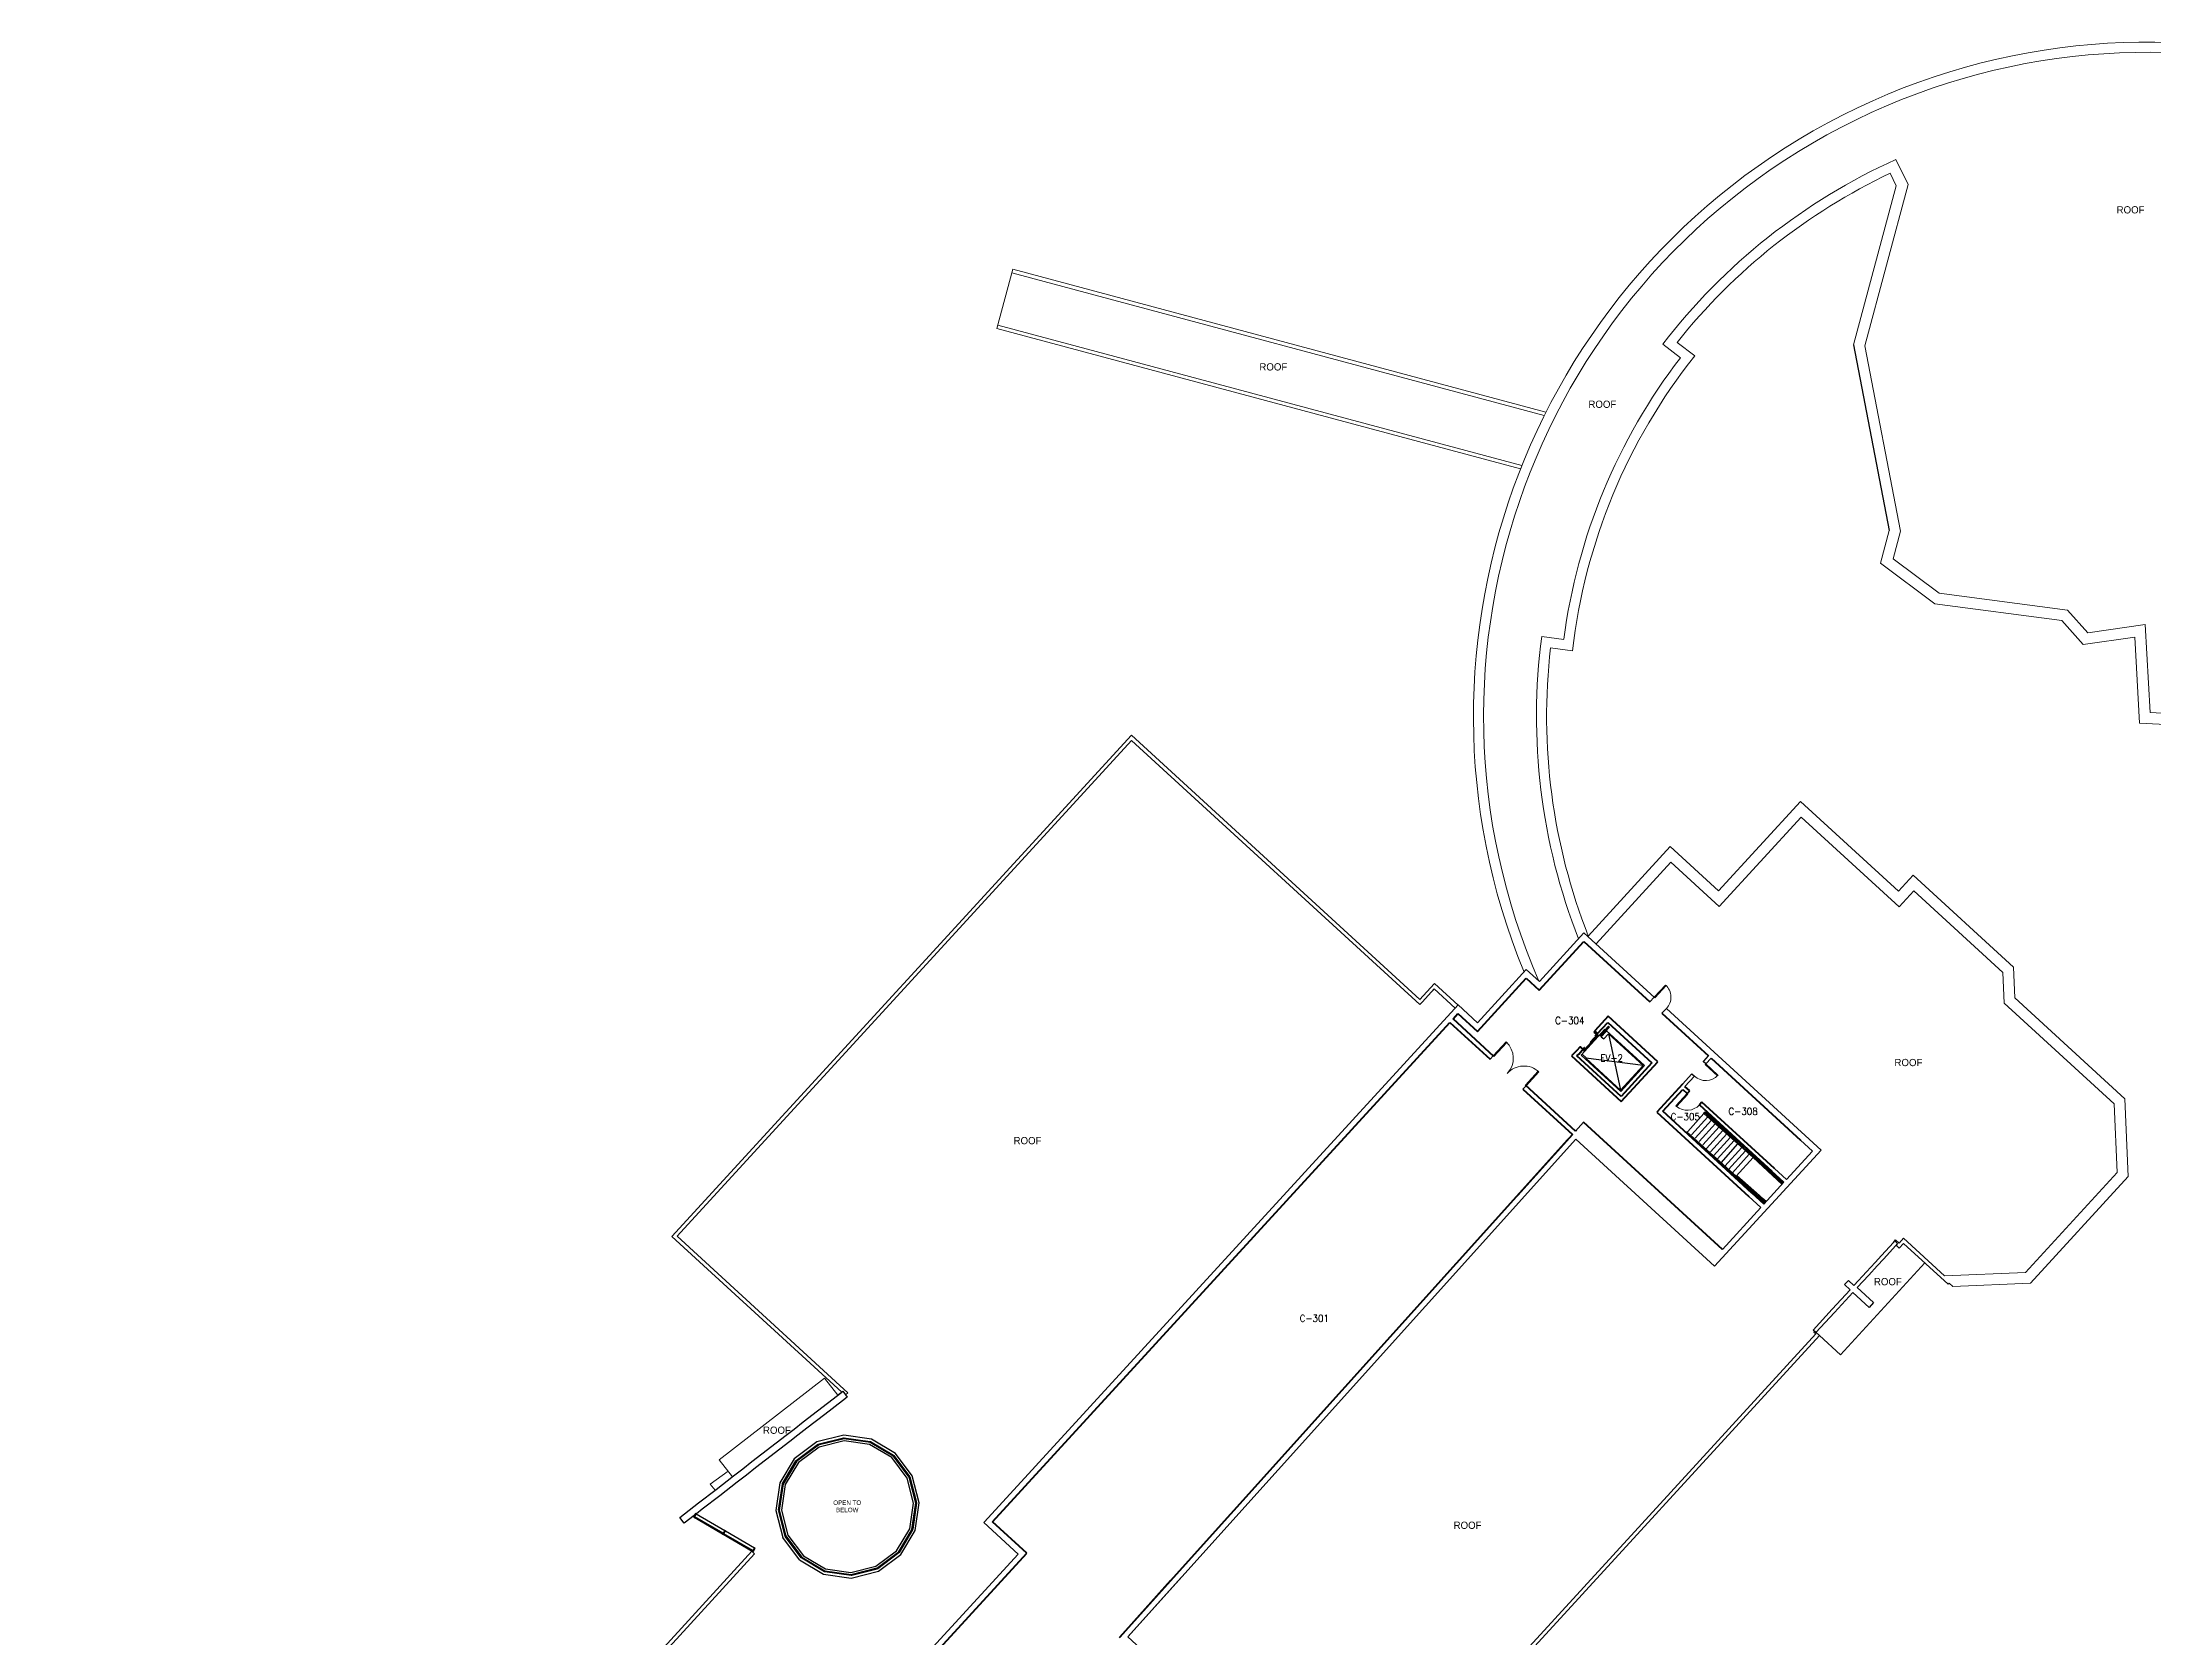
# Model space of a CAD drawing. Header units: inches. Extents: x -7608 to 7446, y -4099 to 4181.
# Drawn here: x -5772 to -1202, y 492 to 3947 of the extents above; entities that cross this region are included whole.
import ezdxf
from ezdxf.enums import TextEntityAlignment as Align

# ---------------------------------------------------------------- set-up
doc = ezdxf.new("R2010")
doc.units = ezdxf.units.IN
doc.header["$MEASUREMENT"] = 0
for name, color, linetype in [('A-DOOR', 5, 'Continuous'), ('A-FLOR-STRS', 4, 'Continuous'), ('A-GLAZ', 1, 'Continuous'), ('A-GLAZ-DETL', 5, 'Continuous'), ('A-ROOF', 5, 'Continuous'), ('A-TEXT', 3, 'Continuous'), ('A-WALL', 7, 'Continuous'), ('A-WALL-SILL', 3, 'Continuous'), ('SP-RMNO', 7, 'Continuous'), ('SP-ROOM', 7, 'Continuous')]:
    doc.layers.add(name, color=color, linetype=linetype)
doc.styles.add('RomanS', font='romans.shx')

# ---------------------------------------------------------------- blocks, each defined once
blk = doc.blocks.new('FMGRM1')
at = {"style": 'RomanS', "width": 0.9}
for tag, p in [('DATA1', (0, -0.284)), ('DATA2', (0, -0.443)), ('DATA3', (0, -0.602)), ('DATA4', (0, -0.762)), ('DATA5', (0, -0.921))]:
    blk.add_attdef(tag, text='', height=0.117, dxfattribs=at).set_placement(p, align=Align.CENTER)
at = {"layer": 'SP-RMNO', "style": 'RomanS', "width": 0.9}
blk.add_attdef('RMNUMB', text='', height=0.16, dxfattribs=at).set_placement((0, 0), align=Align.MIDDLE)

msp = doc.modelspace()

# ---------------------------------------------------------------- linework, layer by layer
at = {"layer": 'A-DOOR'}
for p, q in [((-2283, 1878.8), (-2258.7, 1905.4)), ((-2257.4, 1904.2), (-2281.7, 1877.6)), ((-2258.7, 1905.4), (-2257.4, 1904.2)), ((-2405.8, 1799), (-2421, 1782.5)), ((-2419.8, 1781.4), (-2404.6, 1797.9)), ((-2418.7, 1782), (-2405.8, 1796.1)), ((-2413, 1804.3), (-2413.8, 1803.4)), ((-2413.8, 1803.4), (-2408.7, 1798.8)), ((-2411.8, 1806.1), (-2412.6, 1805.2)), ((-2412.6, 1805.2), (-2407.2, 1800.3)), ((-2410.2, 1796.6), (-2411.6, 1795)), ((-2411.6, 1795), (-2410.5, 1794)), ((-2407.2, 1800.3), (-2410.4, 1796.8)), ((-2410.4, 1796.8), (-2409.1, 1795.6)), ((-2409.1, 1795.6), (-2405.1, 1800)), ((-2406.5, 1798.3), (-2406.6, 1798.4)), ((-2405.8, 1796.1), (-2406, 1796.3)), ((-2405.1, 1800), (-2405.9, 1800.7)), ((-2404.6, 1797.9), (-2405.8, 1799)), ((-2603.8, 1782.3), (-2631.5, 1752.1)), ((-2630.2, 1750.9), (-2602.5, 1781.2)), ((-2602.5, 1781.2), (-2603.8, 1782.3)), ((-2442.9, 1772.1), (-2443.7, 1771.3)), ((-2437.6, 1767.2), (-2442.9, 1772.1)), ((-2439, 1764.1), (-2438.2, 1763.4)), ((-2438.2, 1763.4), (-2434.3, 1767.7)), ((-2437.8, 1765.9), (-2437.1, 1765.2)), ((-2434.4, 1770.7), (-2437.6, 1767.2)), ((-2437.1, 1765.2), (-2433.1, 1769.5)), ((-2434.7, 1764.6), (-2436.1, 1763)), ((-2436.1, 1763), (-2434.9, 1761.9)), ((-2419, 1782.2), (-2434.9, 1764.8)), ((-2434.9, 1761.9), (-2418.9, 1779.3)), ((-2434.9, 1764.8), (-2433.7, 1763.7)), ((-2434.3, 1767.7), (-2434.5, 1768)), ((-2433.1, 1769.5), (-2434.4, 1770.7)), ((-2433.7, 1763.7), (-2417.7, 1781.1)), ((-2420.8, 1782.3), (-2422.2, 1780.7)), ((-2422.2, 1780.7), (-2421.2, 1779.8)), ((-2421, 1782.5), (-2419.8, 1781.4)), ((-2418.9, 1779.3), (-2419.2, 1779.5)), ((-2417.7, 1781.1), (-2419, 1782.2)), ((-2534.3, 1718.7), (-2562, 1688.4)), ((-2560.7, 1687.2), (-2533, 1717.5)), ((-2533, 1717.5), (-2534.3, 1718.7))]:
    msp.add_line(p, q, dxfattribs=at)
at = {"layer": 'A-DOOR', "extrusion": (0, 0, -1)}
for p, q in [((-2173, 1733.3), (-2171.8, 1734.6)), ((-2146.4, 1709), (-2173, 1733.3)), ((-2171.8, 1734.6), (-2145.2, 1710.2)), ((-2145.2, 1710.2), (-2146.4, 1709))]:
    msp.add_line(p, q, dxfattribs=at)
at = {"layer": 'A-DOOR', "lineweight": 20}
for p, q in [((-2212, 1670.4), (-2236.3, 1643.8)), ((-2210.5, 1669), (-2234.8, 1642.5)), ((-2212, 1670.4), (-2210.5, 1669)), ((-2236.3, 1643.8), (-2234.8, 1642.5))]:
    msp.add_line(p, q, dxfattribs=at)
for centre, radius, start, end in [((-2283, 1878.8), 36, 317.4909, 47.5), ((-2636.2, 1746.9), 48, 317.5042, 47.5), ((-2565.4, 1682.1), 48, 47.5, 138.7329)]:
    msp.add_arc(centre, radius, start, end, dxfattribs=at)
at = {"layer": 'A-DOOR', "lineweight": 20, "extrusion": (0, 0, -1)}
msp.add_arc((2171.8, 1734.6), 36, 222.5, 312.5, dxfattribs=at)
at = {"layer": 'A-DOOR', "lineweight": 9}
msp.add_arc((-2212, 1670.4), 36.1, 230.6698, 317.4909, dxfattribs=at)
at = {"layer": 'A-FLOR-STRS'}
for p, q in [((-2210.6, 1588.5), (-2175.5, 1627.6)), ((-2202.5, 1581.2), (-2167.3, 1620.2)), ((-2194.3, 1573.8), (-2159.1, 1612.9)), ((-2186.1, 1566.4), (-2150.9, 1605.5)), ((-2175.5, 1627.6), (-2174.1, 1629.1)), ((-2069.2, 1531.9), (-2175.5, 1627.6)), ((-2174.3, 1629.4), (-2172.9, 1630.9)), ((-2068, 1533.7), (-2174.3, 1629.4)), ((-2174, 1629.2), (-2174.1, 1629.1)), ((-2083.8, 1550.6), (-2172.9, 1630.9)), ((-2212.2, 1587.2), (-2212.9, 1586.5)), ((-2106.6, 1490.8), (-2212.9, 1586.5)), ((-2212.2, 1587.2), (-2210.9, 1588.7)), ((-2105.9, 1491.6), (-2212.2, 1587.2)), ((-2196.4, 1572.9), (-2196.4, 1573)), ((-2195.7, 1572.2), (-2195.6, 1572.3)), ((-2188.3, 1565.5), (-2188.2, 1565.6)), ((-2187.5, 1564.9), (-2187.5, 1565)), ((-2180.1, 1558.2), (-2180, 1558.3)), ((-2179.4, 1557.5), (-2179.3, 1557.6)), ((-2177.9, 1559.1), (-2142.8, 1598.2)), ((-2169.8, 1551.7), (-2134.6, 1590.8)), ((-2161.6, 1544.4), (-2126.4, 1583.4)), ((-2154.8, 1535.4), (-2118.2, 1576.1)), ((-2146.7, 1528.1), (-2110.1, 1568.7)), ((-2138.5, 1520.7), (-2101.9, 1561.4)), ((-2130.3, 1513.3), (-2093.7, 1554)), ((-2171.9, 1550.8), (-2171.8, 1550.9)), ((-2171.2, 1550.1), (-2171.1, 1550.2)), ((-2165.5, 1541), (-2107.8, 1489)), ((-2163.8, 1543.5), (-2163.7, 1543.5)), ((-2163, 1542.8), (-2162.9, 1542.9)), ((-2122.1, 1506), (-2085.5, 1546.6)), ((-2114, 1498.6), (-2077.4, 1539.3)), ((-2105.8, 1491.3), (-2069.2, 1531.9)), ((-2066.7, 1535.2), (-2083.8, 1550.6)), ((-2006.5, 1473.9), (-2069.2, 1531.9)), ((-2067.8, 1533.4), (-2005.1, 1475.4)), ((-2033, 1504), (-2066.7, 1535.2)), ((-2066, 1535.9), (-2066, 1535.9)), ((-2107.8, 1489), (-2044.3, 1432.7)), ((-2106.6, 1490.8), (-2057.4, 1447.2)), ((-2105.8, 1491.3), (-2042.2, 1434.9)), ((-2055.3, 1449.4), (-2104.6, 1493)), ((-2018, 1490.1), (-2033, 1504)), ((-2012.1, 1484.7), (-2018, 1490.1)), ((-2003.7, 1477), (-2012.1, 1484.7)), ((-2057.4, 1447.2), (-2051.4, 1441.9)), ((-2049.3, 1444.1), (-2055.3, 1449.4)), ((-2051.4, 1441.9), (-2042.8, 1434.3)), ((-2040.8, 1436.5), (-2049.3, 1444.1))]:
    msp.add_line(p, q, dxfattribs=at)
at = {"layer": 'A-GLAZ'}
for p, q in [((-4093.3, 910.1), (-4038, 924.2)), ((-4037.1, 924.4), (-3980.7, 916.2)), ((-3979.8, 916.1), (-3930.8, 886.9)), ((-4169.3, 825.7), (-4140.1, 874.7)), ((-4139.7, 875.5), (-4094, 909.6)), ((-3930, 886.5), (-3895.8, 840.8)), ((-4177.6, 768.3), (-4169.4, 824.8)), ((-3895.3, 840), (-3881.3, 784.8)), ((-3881, 783.9), (-3889.2, 727.4)), ((-4298.7, 718.5), (-4360.2, 754.4)), ((-4163.4, 712.2), (-4177.4, 767.5)), ((-4234.3, 680.8), (-4297, 717.5)), ((-4128.7, 665.8), (-4162.8, 711.5)), ((-3889.4, 726.5), (-3918.5, 677.5)), ((-4078.9, 636.1), (-4127.9, 665.3)), ((-3965.4, 642.1), (-4020.7, 628)), ((-3919, 676.8), (-3964.7, 642.6)), ((-4021.6, 627.8), (-4078, 636))]:
    msp.add_line(p, q, dxfattribs=at)
at = {"layer": 'A-GLAZ', "lineweight": 13}
for p, q in [((-4036.9, 924.2), (-4093.3, 909.9)), ((-3979.7, 915.8), (-4037.2, 924.2)), ((-3930, 886.2), (-3980, 915.9)), ((-4139.4, 875.4), (-4169.1, 825.5)), ((-4093, 910), (-4139.6, 875.2)), ((-3895.5, 839.8), (-3930.2, 886.4)), ((-4169, 825.7), (-4177.4, 768.2)), ((-3881.3, 783.7), (-3895.6, 840.1)), ((-3889.6, 726.5), (-3881.3, 784)), ((-4177.4, 768.5), (-4163.1, 712.1)), ((-4163.2, 712.4), (-4128.4, 665.8)), ((-3919.3, 676.8), (-3889.5, 726.8)), ((-4128.7, 666), (-4078.7, 636.3)), ((-4021.7, 628), (-3965.4, 642.4)), ((-3965.6, 642.2), (-3919.1, 677)), ((-4079, 636.4), (-4021.4, 628.1))]:
    msp.add_line(p, q, dxfattribs=at)
at = {"layer": 'A-GLAZ-DETL', "lineweight": 20}
for p, q in [((-4037.3, 925.4), (-4038.2, 925.1)), ((-4038.2, 925.1), (-4038, 924.2)), ((-4038, 924.2), (-4037, 924.4)), ((-4037, 924.4), (-4037.3, 925.4)), ((-3980.5, 917.2), (-3980.7, 916.2)), ((-3980.7, 916.2), (-3979.7, 916.1)), ((-3979.5, 917.1), (-3980.5, 917.2)), ((-3979.7, 916.1), (-3979.5, 917.1)), ((-4140.5, 876.1), (-4141, 875.2)), ((-4141, 875.2), (-4140.1, 874.7)), ((-4139.6, 875.6), (-4140.5, 876.1)), ((-4140.1, 874.7), (-4139.6, 875.6)), ((-4093.8, 911), (-4094.6, 910.4)), ((-4094.6, 910.4), (-4094, 909.6)), ((-4094, 909.6), (-4093.2, 910.2)), ((-4093.2, 910.2), (-4093.8, 911)), ((-3930.2, 887.8), (-3930.8, 886.9)), ((-3930.8, 886.9), (-3929.9, 886.4)), ((-3929.4, 887.3), (-3930.2, 887.8)), ((-3929.9, 886.4), (-3929.4, 887.3)), ((-4170.3, 825.9), (-4170.4, 824.9)), ((-4170.4, 824.9), (-4169.4, 824.8)), ((-4169.3, 825.8), (-4170.3, 825.9)), ((-4169.4, 824.8), (-4169.3, 825.8)), ((-3895, 841.4), (-3895.8, 840.8)), ((-3895.8, 840.8), (-3895.3, 840)), ((-3895.3, 840), (-3894.5, 840.6)), ((-3894.5, 840.6), (-3895, 841.4)), ((-3880.3, 785), (-3881.3, 784.8)), ((-3881.3, 784.8), (-3881, 783.8)), ((-3881, 783.8), (-3880.1, 784)), ((-3880.1, 784), (-3880.3, 785)), ((-4177.6, 768.4), (-4178.6, 768.2)), ((-4178.6, 768.2), (-4178.4, 767.2)), ((-4178.4, 767.2), (-4177.4, 767.5)), ((-4177.4, 767.5), (-4177.6, 768.4)), ((-4163.4, 712.3), (-4164.2, 711.7)), ((-4164.2, 711.7), (-4163.6, 710.9)), ((-4163.6, 710.9), (-4162.8, 711.5)), ((-4162.8, 711.5), (-4163.4, 712.3)), ((-3889.2, 727.4), (-3889.4, 726.4)), ((-3889.4, 726.4), (-3888.4, 726.3)), ((-3888.2, 727.3), (-3889.2, 727.4)), ((-3888.4, 726.3), (-3888.2, 727.3)), ((-4128.8, 665.8), (-4129.3, 665)), ((-4129.3, 665), (-4128.4, 664.4)), ((-4127.9, 665.3), (-4128.8, 665.8)), ((-4128.4, 664.4), (-4127.9, 665.3)), ((-3964.7, 642.6), (-3965.5, 642)), ((-3965.5, 642), (-3964.9, 641.2)), ((-3964.9, 641.2), (-3964.1, 641.8)), ((-3964.1, 641.8), (-3964.7, 642.6)), ((-3918.5, 677.5), (-3919, 676.7)), ((-3919, 676.7), (-3918.2, 676.2)), ((-3917.7, 677), (-3918.5, 677.5)), ((-3918.2, 676.2), (-3917.7, 677)), ((-4079, 636.2), (-4079.1, 635.2)), ((-4079.1, 635.2), (-4078.2, 635)), ((-4078, 636), (-4079, 636.2)), ((-4078.2, 635), (-4078, 636)), ((-4020.7, 628), (-4021.7, 627.8)), ((-4021.7, 627.8), (-4021.4, 626.8)), ((-4021.4, 626.8), (-4020.4, 627.1)), ((-4020.4, 627.1), (-4020.7, 628))]:
    msp.add_line(p, q, dxfattribs=at)
at = {"layer": 'A-GLAZ-DETL', "lineweight": 13}
for p, q in [((-4037.2, 924.2), (-4037.4, 923.2)), ((-4036.7, 923.2), (-4036.9, 924.2)), ((-3980, 915.9), (-3980.5, 915.1)), ((-3979.8, 914.8), (-3979.7, 915.8)), ((-4139.6, 875.2), (-4139, 874.4)), ((-4138.6, 874.9), (-4139.4, 875.4)), ((-4093.3, 909.9), (-4093.1, 908.9)), ((-4092.4, 909.2), (-4093, 910)), ((-3930.2, 886.4), (-3931, 885.8)), ((-3930.5, 885.3), (-3930, 886.2)), ((-4169.1, 825.5), (-4168.3, 825)), ((-4168.1, 825.6), (-4169, 825.7)), ((-3895.6, 840.1), (-3896.5, 839.8)), ((-3896.3, 839.2), (-3895.5, 839.8)), ((-3881.3, 784), (-3882.3, 784.2)), ((-3882.2, 783.5), (-3881.3, 783.7)), ((-4176.4, 768.7), (-4177.4, 768.5)), ((-4177.4, 768.2), (-4176.4, 768.1)), ((-4162.4, 713), (-4163.2, 712.4)), ((-4163.1, 712.1), (-4162.1, 712.4)), ((-3890.6, 726.6), (-3889.6, 726.5)), ((-3889.5, 726.8), (-3890.4, 727.3)), ((-4128.1, 666.9), (-4128.7, 666)), ((-4128.4, 665.8), (-4127.6, 666.4)), ((-3966.2, 643), (-3965.6, 642.2)), ((-3965.4, 642.4), (-3965.6, 643.3)), ((-3920.1, 677.3), (-3919.3, 676.8)), ((-3919.1, 677), (-3919.7, 677.8)), ((-4078.8, 637.4), (-4079, 636.4)), ((-4078.7, 636.3), (-4078.2, 637.2)), ((-4022, 629), (-4021.7, 628)), ((-4021.4, 628.1), (-4021.3, 629))]:
    msp.add_line(p, q, dxfattribs=at)
at = {"layer": 'A-GLAZ-DETL'}
for p, q in [((-4037.1, 924.9), (-4037.1, 925.4)), ((-3979.6, 916.6), (-3979.3, 917)), ((-4140.1, 875.8), (-4140.4, 876.2)), ((-4093.5, 910.6), (-4093.6, 911.1)), ((-3929.6, 886.8), (-3929.2, 887.1)), ((-4169.8, 825.8), (-4170.2, 826.1)), ((-3894.9, 840.3), (-3894.4, 840.4)), ((-3880.5, 783.9), (-3880, 783.8)), ((-4360.3, 758.3), (-4363, 753.6)), ((-4363, 753.6), (-4361.3, 752.6)), ((-4358.4, 761.5), (-4361.9, 755.5)), ((-4361.3, 752.6), (-4360.2, 754.4)), ((-4361.3, 752.6), (-4360.2, 754.4)), ((-4360.2, 754.4), (-4356.7, 760.5)), ((-4360.2, 754.4), (-4356.7, 760.5)), ((-4356.7, 760.5), (-4358.4, 761.5)), ((-4178.1, 768.3), (-4178.6, 768.4)), ((-4298.7, 718.5), (-4299.8, 716.7)), ((-4295.2, 724.5), (-4298.7, 718.5)), ((-4298.1, 715.7), (-4297, 717.5)), ((-4297, 717.5), (-4293.5, 723.5)), ((-4230.8, 686.9), (-4234.3, 680.8)), ((-4163.8, 712), (-4164.3, 711.8)), ((-3888.9, 726.4), (-3888.5, 726.1)), ((-4234.3, 680.8), (-4235.4, 679)), ((-4129, 665.4), (-4129.4, 665.1)), ((-3965.2, 641.6), (-3965.1, 641.1)), ((-3918.6, 676.4), (-3918.3, 676)), ((-4079.1, 635.7), (-4079.3, 635.2)), ((-4021.5, 627.3), (-4021.6, 626.8))]:
    msp.add_line(p, q, dxfattribs=at)
at = {"layer": 'A-GLAZ-DETL', "extrusion": (0, 0, -1)}
for p, q in [((-4298.7, 718.5), (-4299.8, 716.7)), ((-4299.8, 716.7), (-4298.1, 715.7)), ((-4295.2, 724.5), (-4298.7, 718.5)), ((-4298.1, 715.7), (-4297, 717.5)), ((-4297, 717.5), (-4293.5, 723.5)), ((-4293.5, 723.5), (-4295.2, 724.5)), ((-4230.8, 686.9), (-4234.3, 680.8)), ((-4232.6, 679.8), (-4229.1, 685.9)), ((-4229.1, 685.9), (-4230.8, 686.9)), ((-4235.5, 679.1), (-4233.7, 678)), ((-4234.3, 680.8), (-4235.4, 679)), ((-4233.7, 678), (-4232.6, 679.8))]:
    msp.add_line(p, q, dxfattribs=at)
at = {"layer": 'A-ROOF', "lineweight": 20}
for p, q in [((-1759.4, 3635.9), (-1772.2, 3662.9)), ((-1733.9, 3638.3), (-1759.9, 3692.8)), ((-1851.7, 3291.4), (-1759.4, 3635.9)), ((-1827.3, 3289.5), (-1733.9, 3638.3)), ((-3706.3, 3326.5), (-3671.9, 3455)), ((-2521.1, 3138.3), (-3674, 3447.3)), ((-3671.9, 3455), (-2517.5, 3145.6)), ((-2572.6, 3022.7), (-3706.3, 3326.5)), ((-2569.6, 3030.2), (-3704.3, 3334.2)), ((-2226.6, 3263.3), (-2264.8, 3292.6)), ((-2195.6, 3267.3), (-2233.8, 3296.6)), ((-1750.2, 2888.2), (-1827.3, 3289.5)), ((-1793.7, 2818.7), (-1774.8, 2889.1)), ((-1774.8, 2889.1), (-1775, 2890)), ((-1766.3, 2828.2), (-1750.2, 2888.2)), ((-1675.9, 2730.6), (-1793.7, 2818.7)), ((-1666.5, 2753.6), (-1766.3, 2828.2)), ((-1388.8, 2717.3), (-1666.5, 2753.6)), ((-1400.8, 2694.7), (-1675.9, 2730.6)), ((-1345, 2668), (-1388.8, 2717.3)), ((-2479.1, 2653.8), (-2526.8, 2660.1)), ((-1354.4, 2642.4), (-1400.8, 2694.7)), ((-1243.2, 2658.3), (-1354.4, 2642.4)), ((-1220.7, 2685.8), (-1345, 2668)), ((-1232.7, 2472.6), (-1243.2, 2658.3)), ((-1209.9, 2495.3), (-1220.7, 2685.8)), ((-2460, 2629.1), (-2507.7, 2635.4)), ((-1035, 2461.5), (-1232.7, 2472.6)), ((-1040, 2485.8), (-1209.9, 2495.3)), ((-4409.5, 1361), (-3415, 2446.3)), ((-3414.6, 2435), (-4398.2, 1361.5)), ((-3415, 2446.3), (-2790.8, 1874.3)), ((-2790.3, 1863), (-3414.6, 2435)), ((-1966.5, 2302.7), (-2143.8, 2109.2)), ((-1754.4, 2108.3), (-1966.5, 2302.7)), ((-1965, 2268.8), (-2142.3, 2075.3)), ((-1752.9, 2074.4), (-1965, 2268.8)), ((-2248.5, 2205.1), (-2425.9, 2011.5)), ((-2143.8, 2109.2), (-2248.5, 2205.1)), ((-2247, 2171.2), (-2409.1, 1994.4)), ((-2142.3, 2075.3), (-2247, 2171.2)), ((-1722.6, 2143), (-1754.4, 2108.3)), ((-1721.1, 2109.1), (-1752.9, 2074.4)), ((-1505.3, 1943.8), (-1722.6, 2143)), ((-1528.8, 1932.8), (-1721.1, 2109.1)), ((-1525.9, 1866.4), (-1528.8, 1932.8)), ((-1502.4, 1877.4), (-1505.3, 1943.8)), ((-2759.7, 1908.2), (-2790.8, 1874.3)), ((-2784.9, 1868.9), (-2759.2, 1896.9)), ((-2759.2, 1896.9), (-2762.6, 1893.2)), ((-2762.4, 1905.3), (-2759.1, 1908.9)), ((-2759.2, 1896.9), (-2714, 1855.5)), ((-2714, 1855.5), (-2759.2, 1896.9)), ((-2759.1, 1908.9), (-2707.9, 1862)), ((-1264.3, 1659.3), (-1502.4, 1877.4)), ((-2784.9, 1868.9), (-2790.3, 1863)), ((-1287.9, 1648.3), (-1525.9, 1866.4)), ((-1281.4, 1499.6), (-1287.9, 1648.3)), ((-1257, 1490.7), (-1264.3, 1659.3)), ((-1479.5, 1283.3), (-1281.4, 1499.6)), ((-1468.5, 1259.8), (-1257, 1490.7)), ((-4041.9, 1024.2), (-4409.5, 1361)), ((-4398.2, 1361.5), (-4028.5, 1022.7)), ((-1760.7, 1353.5), (-1753.3, 1346.8)), ((-1759.8, 1341.9), (-1752.8, 1335.5)), ((-1743.9, 1357), (-1753.3, 1346.8)), ((-1752.8, 1335.5), (-1743.4, 1345.7)), ((-1655.1, 1275.6), (-1743.9, 1357)), ((-1743.4, 1345.7), (-1647.1, 1257.5)), ((-1655.1, 1275.6), (-1479.5, 1283.3)), ((-1647.1, 1257.5), (-1645.1, 1259.7)), ((-1645.1, 1259.7), (-1637.2, 1252.4)), ((-1637.2, 1252.4), (-1468.5, 1259.8)), ((-1933.7, 1149.9), (-2953.1, 37.4)), ((-1925.8, 1146.7), (-2952.7, 26.1)), ((-1932.8, 1153.2), (-1925.8, 1146.7)), ((-4306.9, 877.8), (-4079.2, 1054.3)), ((-4079.2, 1054.3), (-4050.7, 1017.4)), ((-4028.5, 1022.7), (-4034.1, 1018.4)), ((-4278.3, 841), (-4306.9, 877.8)), ((-4236.4, 679.6), (-5772.5, -996.7)), ((-5766.6, -1002.2), (-4230.5, 674.2)), ((-4230.5, 674.2), (-4236.4, 679.6))]:
    msp.add_line(p, q, dxfattribs=at)
at = {"layer": 'A-ROOF'}
for p, q in [((-1851.7, 3291.4), (-1774.9, 2889.6)), ((-1762.4, 1351.4), (-1760.7, 1353.5)), ((-1937.4, 1153.3), (-1935.7, 1155.3))]:
    msp.add_line(p, q, dxfattribs=at)
at = {"layer": 'A-ROOF', "lineweight": 13}
for p, q in [((-2788.6, 1872.2), (-2788.7, 1872.2)), ((-1880, 1104.8), (-1697.7, 1303.8)), ((-1937.4, 1153.3), (-1933.7, 1149.9)), ((-1925.8, 1146.7), (-1880, 1104.8)), ((-4326.4, 824.7), (-4287.7, 853.1)), ((-4316.2, 811.6), (-4326.4, 824.7))]:
    msp.add_line(p, q, dxfattribs=at)
at = {"layer": 'A-ROOF', "lineweight": 20}
for centre, radius, start, end in [((-1215.3, 2487.6), 1459, 28.6654, 202.3184), ((-1215.3, 2487.6), 1437, 28.5342, 203.5317), ((-1215.5, 2487.5), 1322.6, 114.3066, 142.5), ((-1215.5, 2487.5), 1300.6, 115.3435, 141.5308), ((-1215.5, 2487.5), 1274.5, 142.5, 172.5), ((-1215.5, 2487.5), 1252.5, 141.4936, 173.5064), ((-1215.5, 2487.5), 1322.6, 172.5, 201.3722), ((-1215.5, 2487.5), 1300.6, 173.4692, 201.4657), ((-1215.5, 2487.5), 1300.6, 201.5912, 201.595)]:
    msp.add_arc(centre, radius, start, end, dxfattribs=at)
at = {"layer": 'A-WALL'}
for p, q in [((-2531.9, 1913), (-2435.3, 2018.4)), ((-2435.3, 2018.4), (-2281.7, 1877.6)), ((-2665.4, 1823.8), (-2560.1, 1938.8)), ((-2560.1, 1938.8), (-2531.9, 1913)), ((-2283, 1878.8), (-2293, 1868.8)), ((-3732.8, 743), (-2707.5, 1862.4)), ((-2707.5, 1862.4), (-2665.4, 1823.8)), ((-2256.5, 1854.5), (-2266.5, 1844.5)), ((-2256.5, 1854.5), (-1922, 1547.9)), ((-2441.3, 1753.4), (-2390, 1809.5)), ((-2387.6, 1804.6), (-2397.8, 1793.6)), ((-2397.8, 1793.6), (-2392.6, 1788.8)), ((-2392.6, 1788.8), (-2382.5, 1799.9)), ((-2390, 1809.5), (-2389.2, 1808.8)), ((-2388.5, 1808.1), (-2387.8, 1807.4)), ((-2388.4, 1805.3), (-2387.6, 1804.6)), ((-2387, 1806.8), (-2304.5, 1731.1)), ((-2382.5, 1799.9), (-2355.9, 1677.9)), ((-2382.5, 1799.9), (-2307.3, 1731)), ((-2638.4, 1744.6), (-2631.5, 1752.1)), ((-2355.8, 1675.1), (-2441.3, 1753.4)), ((-2430.4, 1747.5), (-2439.3, 1755.6)), ((-2431.1, 1746.8), (-2430.4, 1747.5)), ((-2355.9, 1677.9), (-2431.1, 1746.8)), ((-2307.3, 1731), (-2431.1, 1746.8)), ((-2307.3, 1731), (-2355.9, 1677.9)), ((-2304.5, 1731.1), (-2355.8, 1675.1)), ((-2567.6, 1679.8), (-2560.7, 1687.2)), ((-2453.7, 1589.2), (-2436.3, 1608.5)), ((-2452.7, 1571.8), (-3422.8, 494.4)), ((-2452.7, 1571.8), (-2576.4, 1434.5)), ((-2152.4, 1296.5), (-2452.7, 1571.8)), ((-1940.6, 1545.8), (-1966.3, 1569.4)), ((-1922, 1547.9), (-2152.4, 1296.5)), ((-1997, 1484.2), (-1940.6, 1545.8)), ((-2045.7, 1431.2), (-2002.4, 1478.3)), ((-2002.4, 1478.3), (-2028.4, 1502.1)), ((-2023, 1508), (-1997, 1484.2)), ((-2135.7, 1333), (-2052.5, 1423.7)), ((-2052.5, 1423.7), (-2078.2, 1447.3)), ((-2071.6, 1455), (-2045.7, 1431.2)), ((-1791.2, 1320.1), (-1765.5, 1348.1)), ((-1760.8, 1340.9), (-1786.4, 1312.9)), ((-1765.5, 1348.1), (-1762.4, 1351.4)), ((-1762.4, 1351.4), (-1756.3, 1345.8)), ((-1756.3, 1345.8), (-1760.8, 1340.9)), ((-1850.3, 1255.6), (-1823.6, 1284.7)), ((-1823.6, 1284.7), (-1805, 1305)), ((-1800.3, 1297.8), (-1818.9, 1277.5)), ((-1805, 1305), (-1791.2, 1320.1)), ((-1786.4, 1312.9), (-1800.3, 1297.8)), ((-1897.9, 1203.6), (-1859.2, 1245.8)), ((-1853.3, 1239.9), (-1893.2, 1196.4)), ((-1853.3, 1239.9), (-1817.9, 1207.4)), ((-1851.1, 1254.7), (-1850.3, 1255.6)), ((-1818.9, 1277.5), (-1843.8, 1250.3)), ((-1843.8, 1250.3), (-1808.4, 1217.8)), ((-1939.2, 1158.5), (-1897.9, 1203.6)), ((-1893.2, 1196.4), (-1933.1, 1152.9)), ((-1808.4, 1217.8), (-1817.9, 1207.4)), ((-1933.1, 1152.9), (-1939.2, 1158.5)), ((-1925.3, 1173.7), (-1925.3, 1173.7)), ((-4125.6, 959.4), (-4041.9, 1024.2)), ((-4048.6, 1019), (-4039.8, 1025.8)), ((-4030.2, 1013.4), (-4040.6, 1005.4)), ((-4039.8, 1025.8), (-4030.2, 1013.4)), ((-4078.6, 975.9), (-4117.6, 945.7)), ((-4040.6, 1005.4), (-4078.6, 975.9)), ((-4236.3, 873.5), (-4162.4, 930.8)), ((-4154.4, 917.1), (-4228.3, 859.8)), ((-4162.4, 930.8), (-4145.1, 944.2)), ((-4137.1, 930.6), (-4154.4, 917.1)), ((-4145.1, 944.2), (-4125.6, 959.4)), ((-4096.1, 916.1), (-4144.6, 879.9)), ((-4117.6, 945.7), (-4137.1, 930.6)), ((-4037.5, 931), (-4096.1, 916.1)), ((-4036.8, 918.8), (-4090.8, 905.1)), ((-3977.6, 922.3), (-4037.5, 931)), ((-3981.6, 910.8), (-4036.8, 918.8)), ((-3925.5, 891.4), (-3977.6, 922.3)), ((-4256.1, 858.2), (-4236.3, 873.5)), ((-4144.6, 879.9), (-4175.6, 827.9)), ((-4135.5, 871.7), (-4164, 823.8)), ((-4090.8, 905.1), (-4135.5, 871.7)), ((-3933.7, 882.3), (-3981.6, 910.8)), ((-3900.4, 837.6), (-3933.7, 882.3)), ((-3889.3, 842.9), (-3925.5, 891.4)), ((-4313.8, 813.4), (-4276.3, 842.5)), ((-4268.2, 828.9), (-4305.8, 799.8)), ((-4276.3, 842.5), (-4256.1, 858.2)), ((-4248.1, 844.5), (-4268.2, 828.9)), ((-4228.3, 859.8), (-4248.1, 844.5)), ((-4175.6, 827.9), (-4184.2, 768)), ((-4164, 823.8), (-4172, 768.6)), ((-3886.6, 783.6), (-3900.4, 837.6)), ((-3874.4, 784.2), (-3889.3, 842.9)), ((-4392.3, 752.6), (-4351.7, 784)), ((-4351.7, 784), (-4313.8, 813.4)), ((-4305.8, 799.8), (-4343.7, 770.4)), ((-3894.6, 728.4), (-3886.6, 783.6)), ((-3883.1, 724.3), (-3874.4, 784.2)), ((-4382.7, 740.2), (-4392.3, 752.6)), ((-4361, 757), (-4382.7, 740.2)), ((-4343.7, 770.4), (-4356.6, 760.4)), ((-4184.2, 768), (-4169.3, 709.3)), ((-4172, 768.6), (-4158.3, 714.6)), ((-3734.2, 741.5), (-3732.8, 743.1)), ((-3659.9, 673.3), (-3734.2, 741.5)), ((-4133.1, 660.8), (-4169.3, 709.3)), ((-4158.3, 714.6), (-4124.9, 669.9)), ((-3923.2, 680.5), (-3894.6, 728.4)), ((-3914.1, 672.3), (-3883.1, 724.3)), ((-4133.1, 660.8), (-4081.1, 629.9)), ((-4124.9, 669.9), (-4077, 641.4)), ((-4077, 641.4), (-4021.9, 633.4)), ((-4021.9, 633.4), (-3967.8, 647.1)), ((-3967.8, 647.1), (-3923.2, 680.5)), ((-3962.6, 636.1), (-3914.1, 672.3)), ((-3892.2, 419.8), (-3659.9, 673.3)), ((-4081.1, 629.9), (-4021.2, 621.2)), ((-4021.2, 621.2), (-3962.6, 636.1)), ((-3307.3, 622.7), (-3422.8, 494.4)), ((-3422.8, 494.4), (-3140, 235.1))]:
    msp.add_line(p, q, dxfattribs=at)
at = {"layer": 'A-WALL', "lineweight": 50}
for p, q in [((-2532.3, 1894.2), (-2435.7, 1999.7)), ((-2435.7, 1999.7), (-2293, 1868.8)), ((-2665.9, 1805.1), (-2560.5, 1920.1)), ((-2560.5, 1920.1), (-2532.3, 1894.2)), ((-2718.7, 1831.9), (-2708, 1843.7)), ((-2630.2, 1750.9), (-2718.7, 1831.9)), ((-2708, 1843.7), (-2665.9, 1805.1)), ((-2382.9, 1837.7), (-2411.8, 1806.1)), ((-2275.4, 1739.3), (-2382.9, 1837.7)), ((-2266.5, 1844.5), (-2165.6, 1752.1)), ((-3715.6, 743.5), (-2725.5, 1824.5)), ((-2725.5, 1824.5), (-2638.4, 1744.6)), ((-2412.4, 1805), (-2413, 1804.3)), ((-2413, 1804.3), (-2407.9, 1799.6)), ((-2411.8, 1806.1), (-2405.9, 1800.7)), ((-2405.7, 1800.5), (-2383.5, 1824.6)), ((-2383.5, 1824.6), (-2288.2, 1737.2)), ((-2451.3, 1763), (-2462.4, 1751.9)), ((-2462.4, 1751.9), (-2354.5, 1653)), ((-2443.7, 1771.3), (-2451.3, 1763)), ((-2450.5, 1751.9), (-2446.7, 1755.7)), ((-2355, 1664.3), (-2450.5, 1751.9)), ((-2446.7, 1755.7), (-2439, 1764.1)), ((-2437.8, 1765.9), (-2443.7, 1771.3)), ((-2439, 1764.1), (-2439.3, 1764.3)), ((-2288.2, 1737.2), (-2355, 1664.3)), ((-2354.5, 1653), (-2275.4, 1739.3)), ((-2160.3, 1747.2), (-1966.3, 1569.4)), ((-2567.6, 1679.8), (-2460.4, 1581.6)), ((-2453.7, 1589.2), (-2562, 1688.4)), ((-2222, 1690.5), (-2277.5, 1629.9)), ((-2264.8, 1632), (-2221.5, 1679.2)), ((-2221.5, 1679.2), (-2212, 1670.4)), ((-2206.5, 1676.3), (-2216.7, 1685.6)), ((-2212, 1670.4), (-2206.5, 1676.3)), ((-2180, 1652), (-2185.4, 1646.1)), ((-2185.4, 1646.1), (-2028.4, 1502.1)), ((-2023, 1508), (-2180, 1652)), ((-2135.7, 1333), (-2436.3, 1608.5)), ((-2276.1, 1631.4), (-2277.5, 1629.9)), ((-2277.5, 1629.9), (-2078.2, 1447.3)), ((-2071.6, 1455), (-2264.8, 1632)), ((-2471, 1569.9), (-3441.4, 492.2)), ((-2460.4, 1581.6), (-2579.2, 1449.7)), ((-2452.3, 1590.6), (-2453.7, 1589.2)), ((-3641.6, 675.6), (-3715.6, 743.5)), ((-3892.6, 401), (-3641.3, 675.4)), ((-3641.3, 675.4), (-3641.6, 675.6)), ((-3330, 615.9), (-3440, 493.8)), ((-3439.9, 493.8), (-3441.3, 492.3))]:
    msp.add_line(p, q, dxfattribs=at)
at = {"layer": 'A-WALL', "lineweight": 30}
for p, q in [((-2177.1, 1739.5), (-2175.8, 1740.9)), ((-2171.8, 1734.6), (-2177.1, 1739.5)), ((-2175.8, 1740.9), (-2165.6, 1752.1)), ((-2160.3, 1747.2), (-2171.8, 1734.6)), ((-2222, 1690.5), (-2201.5, 1712.9)), ((-2196.1, 1708), (-2216.7, 1685.6)), ((-2201.5, 1712.9), (-2196.1, 1708))]:
    msp.add_line(p, q, dxfattribs=at)
at = {"layer": 'A-WALL', "lineweight": 20}
for p, q in [((-1871.1, 1256.7), (-1863, 1265.6)), ((-1871.1, 1256.7), (-1859.2, 1245.8)), ((-1859.2, 1245.8), (-1871.1, 1256.7)), ((-1851.1, 1254.7), (-1863, 1265.6)), ((-1863, 1265.6), (-1857.7, 1260.7))]:
    msp.add_line(p, q, dxfattribs=at)
at = {"layer": 'A-WALL', "flags": 128}
for points in [[(-2400, 1795.6), (-2400.7, 1796.3), (-2382.5, 1816.2), (-2381.7, 1815.5)], [(-2398.5, 1794.2), (-2399.2, 1794.9), (-2381, 1814.8), (-2380.3, 1814.1)]]:
    msp.add_lwpolyline(points, close=True, dxfattribs=at)
at = {"layer": 'A-WALL-SILL'}
for p, q in [((-4093.6, 911.1), (-4038.2, 925.1)), ((-4037.1, 925.4), (-3980.5, 917.2)), ((-3979.3, 917), (-3930.2, 887.8)), ((-4170.2, 826.1), (-4141, 875.2)), ((-4140.4, 876.2), (-4094.6, 910.4)), ((-3929.2, 887.1), (-3895, 841.4)), ((-4178.6, 768.4), (-4170.4, 824.9)), ((-3894.4, 840.4), (-3880.3, 785)), ((-3880, 783.8), (-3888.2, 727.3)), ((-4299.9, 716.7), (-4361.4, 752.7)), ((-4356.7, 760.5), (-4295.2, 724.5)), ((-4164.3, 711.8), (-4178.4, 767.2)), ((-4235.5, 679.1), (-4298.2, 715.7)), ((-4293.5, 723.5), (-4230.8, 686.9)), ((-4129.4, 665.1), (-4163.6, 710.9)), ((-3888.5, 726.1), (-3917.7, 677)), ((-4079.3, 635.2), (-4128.4, 664.4)), ((-3965.1, 641.1), (-4020.4, 627.1)), ((-3918.3, 676), (-3964.1, 641.8)), ((-4021.6, 626.8), (-4078.2, 635))]:
    msp.add_line(p, q, dxfattribs=at)
at = {"layer": 'A-WALL-SILL', "lineweight": 13}
for p, q in [((-4093.1, 908.9), (-4036.7, 923.2)), ((-4037.4, 923.2), (-3979.8, 914.8)), ((-3980.5, 915.1), (-3930.5, 885.3)), ((-4168.3, 825), (-4138.6, 874.9)), ((-4139, 874.4), (-4092.4, 909.2)), ((-3931, 885.8), (-3896.3, 839.2)), ((-4176.4, 768.1), (-4168.1, 825.6)), ((-3896.5, 839.8), (-3882.2, 783.5)), ((-3882.3, 784.2), (-3890.6, 726.6)), ((-4162.1, 712.4), (-4176.4, 768.7)), ((-4127.6, 666.4), (-4162.4, 713)), ((-3890.4, 727.3), (-3920.1, 677.3)), ((-4078.2, 637.2), (-4128.1, 666.9)), ((-3965.6, 643.3), (-4022, 629)), ((-3919.7, 677.8), (-3966.2, 643)), ((-4021.3, 629), (-4078.8, 637.4))]:
    msp.add_line(p, q, dxfattribs=at)

# ---------------------------------------------------------------- block references
at = {"layer": 'SP-ROOM'}
ref = msp.add_blockref('FMGRM1', (-2466, 1828.6), dxfattribs=dict(at, xscale=96, yscale=96, zscale=96))
ref.add_attrib('RMNUMB', 'C-304', dxfattribs={"layer": 'SP-RMNO', "height": 15.36, "style": 'RomanS', "width": 0.9}).set_placement((-2466, 1828.6), align=Align.MIDDLE)
ref = msp.add_blockref('FMGRM1', (-2375.4, 1747.2), dxfattribs=dict(at, xscale=96, yscale=96, zscale=96))
ref.add_attrib('RMNUMB', 'EV-2', dxfattribs={"layer": 'SP-RMNO', "height": 15.36, "style": 'RomanS', "width": 0.9}).set_placement((-2375.4, 1747.2), align=Align.MIDDLE)
ref = msp.add_blockref('FMGRM1', (-2216, 1620.5), dxfattribs=dict(at, xscale=96, yscale=96, zscale=96))
ref.add_attrib('RMNUMB', 'C-305', dxfattribs={"layer": 'SP-RMNO', "height": 15.36, "style": 'RomanS', "width": 0.9}).set_placement((-2216, 1620.5), align=Align.MIDDLE)
ref = msp.add_blockref('FMGRM1', (-2090.8, 1631.7), dxfattribs=dict(at, xscale=96, yscale=96, zscale=96))
ref.add_attrib('RMNUMB', 'C-308', dxfattribs={"layer": 'SP-RMNO', "height": 15.36, "style": 'RomanS', "width": 0.9}).set_placement((-2090.8, 1631.7), align=Align.MIDDLE)
ref = msp.add_blockref('FMGRM1', (-3019, 1183.7), dxfattribs=dict(at, xscale=96, yscale=96, zscale=96))
ref.add_attrib('RMNUMB', 'C-301', dxfattribs={"layer": 'SP-RMNO', "height": 15.36, "style": 'RomanS', "width": 0.9}).set_placement((-3019, 1183.7), align=Align.MIDDLE)

# ---------------------------------------------------------------- texts
at = {"layer": 'A-TEXT'}
for s, height, p in [('ROOF', 15.65, (-1282.4, 3575.9)), ('ROOF', 15.65, (-3137.9, 3235.9)), ('ROOF', 15.65, (-2425.7, 3155)), ('ROOF', 15.65, (-1763.2, 1729.8)), ('ROOF', 15.65, (-3670, 1560.7)), ('ROOF', 15.65, (-1807.7, 1255.4)), ('ROOF', 15.65, (-4212.4, 933.8)), ('OPEN TO', 9.75, (-4060.3, 779.8)), ('BELOW', 9.75, (-4054.3, 764.1)), ('ROOF', 15.65, (-2717.5, 728))]:
    msp.add_text(s, height=height, dxfattribs=at).set_placement(p)

doc.saveas('drawing.dxf')
